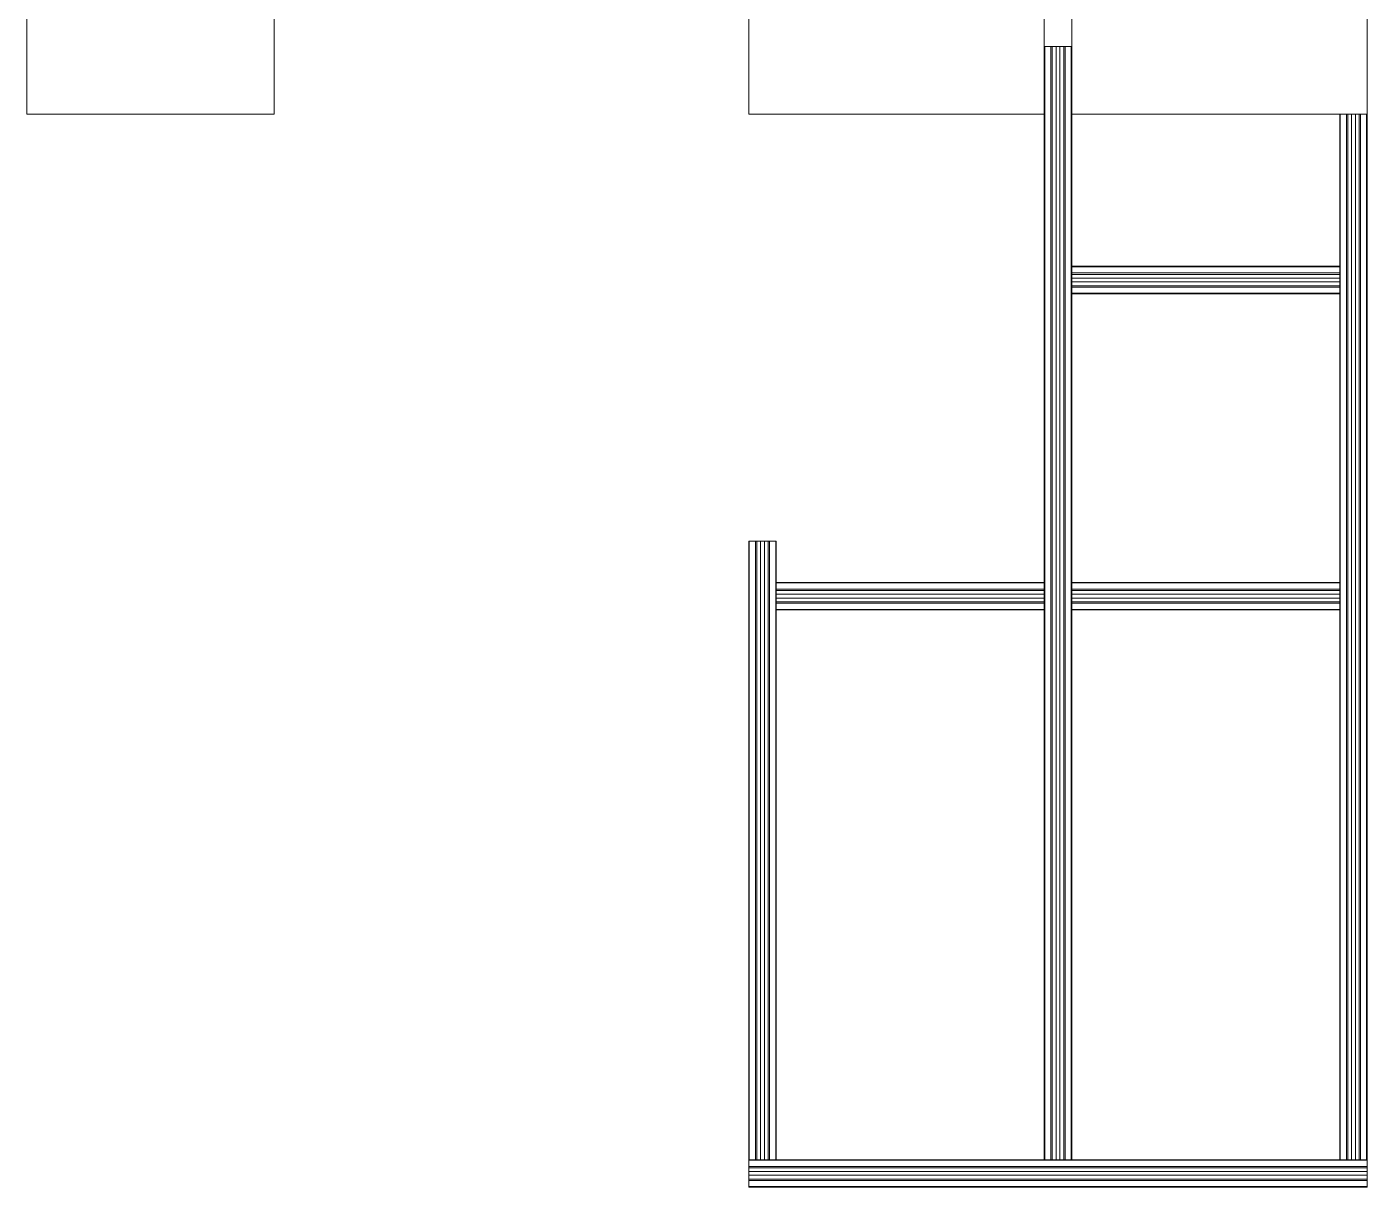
# Model space of a CAD drawing. Header units: millimetres. Extents: x -331 to 5585, y -2655 to 1513.
# Drawn here: x -331 to 644, y -712 to 132 of the extents above; entities that cross this region are included whole.
import ezdxf

# ---------------------------------------------------------------- set-up
doc = ezdxf.new("R2010")
doc.units = ezdxf.units.MM

msp = doc.modelspace()

# ---------------------------------------------------------------- linework, layer by layer
at = {"color": 7, "linetype": 'Continuous', "lineweight": 15}
for p, q in [((194.1, 488.61), (194.1, 68.61)), ((409.1, 488.61), (409.1, 118.03)), ((429.1, 488.61), (429.1, 68.61)), ((644.1, 488.61), (644.1, 68.61)), ((-331.19, 418.61), (-331.19, 68.61)), ((-151.19, 418.61), (-151.19, 68.61)), ((409.1, -691.97), (409.1, 118.03)), ((409.5, 118.03), (409.1, 118.03)), ((409.5, 118.03), (409.5, -691.97)), ((413.95, 118.03), (409.5, 118.03)), ((413.95, -691.97), (413.95, 118.03)), ((414.95, 118.03), (413.95, 118.03)), ((417.73, 118.03), (414.9, 118.03)), ((414.95, -691.97), (414.95, 118.03)), ((417.73, 118.03), (417.73, -691.97)), ((420.47, 118.03), (417.73, 118.03)), ((420.47, -691.97), (420.47, 118.03)), ((423.3, 118.03), (420.47, 118.03)), ((423.25, -691.97), (423.25, 118.03)), ((424.25, 118.03), (423.25, 118.03)), ((424.25, 118.03), (424.25, -691.97)), ((428.7, 118.03), (424.25, 118.03)), ((428.7, -691.97), (428.7, 118.03)), ((429.1, 118.03), (428.7, 118.03)), ((-331.19, 68.61), (-151.19, 68.61)), ((194.1, 68.61), (409.1, 68.61)), ((429.1, 68.61), (644.1, 68.61)), ((429.1, 68.61), (429.1, -691.97)), ((624.1, -41.97), (624.1, 68.61)), ((629.95, -691.97), (629.95, 68.61)), ((638.25, -691.97), (638.25, 68.61)), ((644.1, 68.61), (644.1, -691.97)), ((429.1, -41.97), (624.1, -41.97)), ((429.1, -41.97), (429.1, -42.37)), ((624.1, -42.37), (429.1, -42.37)), ((429.1, -46.82), (429.1, -42.37)), ((429.1, -46.82), (429.1, -47.82)), ((429.1, -46.82), (624.1, -46.82)), ((429.1, -50.6), (429.1, -47.77)), ((429.1, -47.82), (624.1, -47.82)), ((624.1, -42.37), (624.1, -41.97)), ((624.1, -46.82), (624.1, -42.37)), ((624.1, -47.62), (624.1, -46.82)), ((624.1, -57.12), (624.1, -47.62)), ((624.1, -50.6), (429.1, -50.6)), ((429.1, -53.34), (429.1, -50.6)), ((429.1, -53.34), (624.1, -53.34)), ((429.1, -56.17), (429.1, -53.34)), ((429.1, -56.12), (429.1, -57.12)), ((429.1, -56.12), (624.1, -56.12)), ((624.1, -57.12), (429.1, -57.12)), ((429.1, -61.57), (429.1, -57.12)), ((624.1, -61.57), (624.1, -57.12)), ((429.1, -61.57), (429.1, -61.97)), ((429.1, -61.57), (624.1, -61.57)), ((624.1, -61.97), (429.1, -61.97)), ((624.1, -61.97), (624.1, -61.57)), ((624.1, -271.97), (624.1, -61.97)), ((194.1, -691.97), (194.1, -241.97)), ((194.5, -241.97), (194.1, -241.97)), ((194.5, -241.97), (194.5, -691.97)), ((198.95, -241.97), (194.5, -241.97)), ((198.95, -691.97), (198.95, -241.97)), ((199.95, -241.97), (198.95, -241.97)), ((202.73, -241.97), (199.9, -241.97)), ((199.95, -691.97), (199.95, -241.97)), ((202.73, -241.97), (202.73, -691.97)), ((205.47, -241.97), (202.73, -241.97)), ((205.47, -691.97), (205.47, -241.97)), ((208.3, -241.97), (205.47, -241.97)), ((208.25, -691.97), (208.25, -241.97)), ((209.25, -241.97), (208.25, -241.97)), ((209.25, -241.97), (209.25, -691.97)), ((213.7, -241.97), (209.25, -241.97)), ((213.7, -691.97), (213.7, -241.97)), ((214.1, -241.97), (213.7, -241.97)), ((214.1, -241.97), (214.1, -691.97)), ((214.1, -271.97), (214.1, -272.37)), ((214.1, -271.97), (409.1, -271.97)), ((214.1, -276.82), (214.1, -272.37)), ((409.1, -272.37), (214.1, -272.37)), ((429.1, -271.97), (429.1, -272.37)), ((429.1, -271.97), (624.1, -271.97)), ((624.1, -272.37), (429.1, -272.37)), ((429.1, -276.82), (429.1, -272.37)), ((624.1, -272.37), (624.1, -271.97)), ((624.1, -276.82), (624.1, -272.37)), ((214.1, -276.82), (409.1, -276.82)), ((214.1, -276.82), (214.1, -277.82)), ((214.1, -280.6), (214.1, -277.77)), ((214.1, -277.82), (409.1, -277.82)), ((409.1, -280.6), (214.1, -280.6)), ((214.1, -283.34), (214.1, -280.6)), ((429.1, -276.82), (429.1, -277.82)), ((429.1, -276.82), (624.1, -276.82)), ((429.1, -280.6), (429.1, -277.77)), ((429.1, -277.82), (624.1, -277.82)), ((624.1, -280.6), (429.1, -280.6)), ((429.1, -283.34), (429.1, -280.6)), ((624.1, -277.62), (624.1, -276.82)), ((624.1, -286.32), (624.1, -277.62)), ((214.1, -283.34), (409.1, -283.34)), ((214.1, -286.17), (214.1, -283.34)), ((214.1, -286.12), (214.1, -287.12)), ((214.1, -286.12), (409.1, -286.12)), ((214.1, -291.57), (214.1, -287.12)), ((409.1, -287.12), (214.1, -287.12)), ((214.1, -291.57), (214.1, -291.97)), ((214.1, -291.57), (409.1, -291.57)), ((409.1, -291.97), (214.1, -291.97)), ((429.1, -283.34), (624.1, -283.34)), ((429.1, -286.17), (429.1, -283.34)), ((429.1, -286.12), (429.1, -287.12)), ((429.1, -286.12), (624.1, -286.12)), ((624.1, -287.12), (429.1, -287.12)), ((429.1, -291.57), (429.1, -287.12)), ((429.1, -291.57), (624.1, -291.57)), ((429.1, -291.57), (429.1, -291.97)), ((624.1, -291.97), (429.1, -291.97)), ((624.1, -287.12), (624.1, -286.32)), ((624.1, -291.57), (624.1, -287.12)), ((624.1, -291.97), (624.1, -291.57)), ((624.1, -691.97), (624.1, -291.97)), ((194.1, -691.97), (194.1, -692.37)), ((194.1, -691.97), (409.1, -691.97)), ((644.1, -692.37), (194.1, -692.37)), ((194.1, -696.82), (194.1, -692.37)), ((409.1, -691.97), (409.5, -691.97)), ((413.95, -691.97), (409.5, -691.97)), ((413.95, -691.97), (414.75, -691.97)), ((414.75, -691.97), (424.25, -691.97)), ((428.7, -691.97), (424.25, -691.97)), ((428.7, -691.97), (429.1, -691.97)), ((429.1, -691.97), (644.1, -691.97)), ((644.1, -692.37), (644.1, -691.97)), ((644.1, -696.82), (644.1, -692.37)), ((194.1, -696.82), (644.1, -696.82)), ((194.1, -696.82), (194.1, -697.82)), ((194.1, -700.6), (194.1, -697.77)), ((194.1, -697.82), (644.1, -697.82)), ((644.1, -700.6), (194.1, -700.6)), ((194.1, -703.34), (194.1, -700.6)), ((644.1, -697.82), (644.1, -696.82)), ((644.1, -700.6), (644.1, -697.77)), ((644.1, -703.34), (644.1, -700.6)), ((194.1, -703.34), (644.1, -703.34)), ((194.1, -706.17), (194.1, -703.34)), ((194.1, -706.12), (194.1, -707.12)), ((194.1, -706.12), (644.1, -706.12)), ((644.1, -707.12), (194.1, -707.12)), ((194.1, -711.57), (194.1, -707.12)), ((194.1, -711.57), (644.1, -711.57)), ((194.1, -711.57), (194.1, -711.97)), ((644.1, -706.17), (644.1, -703.34)), ((644.1, -707.12), (644.1, -706.12)), ((644.1, -711.57), (644.1, -707.12)), ((644.1, -711.97), (644.1, -711.57)), ((644.1, -711.97), (194.1, -711.97))]:
    msp.add_line(p, q, dxfattribs=at)
at = {"color": 8, "linetype": 'Continuous', "lineweight": 15}
for p, q in [((624.5, 68.61), (624.5, -691.97)), ((628.95, -691.97), (628.95, 68.61)), ((632.73, 68.61), (632.73, -691.97)), ((635.47, -691.97), (635.47, 68.61)), ((639.25, 68.61), (639.25, -691.97)), ((643.7, -691.97), (643.7, 68.61))]:
    msp.add_line(p, q, dxfattribs=at)

doc.saveas('drawing.dxf')
